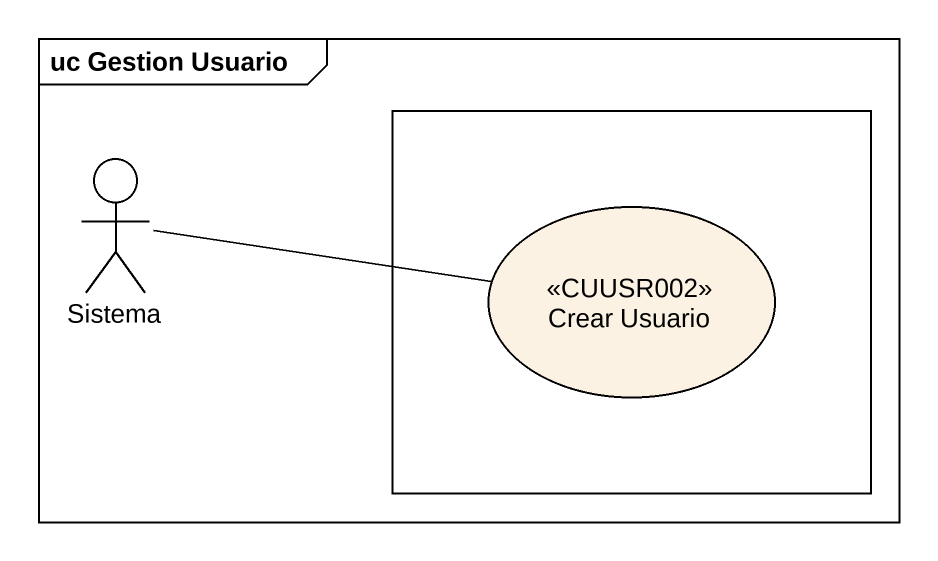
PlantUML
@startuml
mainframe uc Gestion Usuario
actor Sistema
rectangle " " as rectangle1 {
  usecase "Crear Usuario" as Crear_Usuario <<CUUSR002>>
}
Sistema -right- Crear_Usuario
@enduml
